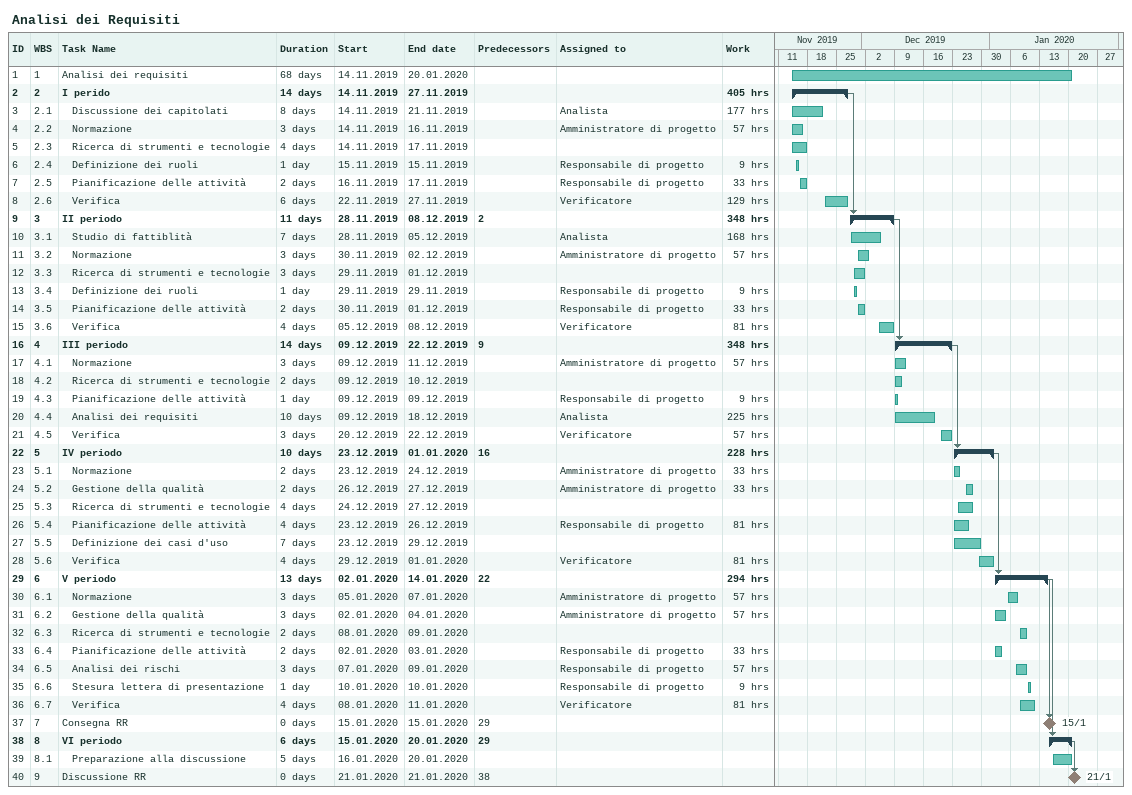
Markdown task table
Analisi dei Requisiti

| ID | WBS | Task | Duration | Start | Finish | Predecessors | Resources | Work (h) |
|---|---|---|---|---|---|---|---|---|
| 1 | 1 | Analisi dei requisiti | 68d | 2019-11-14 | 2020-01-20 |  |  |  |
| 2 | 2 | **I perido** | 14d | 2019-11-14 | 2019-11-27 |  |  | 405 |
| 3 | 2.1 | Discussione dei capitolati | 8d | 2019-11-14 | 2019-11-21 |  | Analista | 177 |
| 4 | 2.2 | Normazione | 3d | 2019-11-14 | 2019-11-16 |  | Amministratore di progetto | 57 |
| 5 | 2.3 | Ricerca di strumenti e tecnologie | 4d | 2019-11-14 | 2019-11-17 |  |  |  |
| 6 | 2.4 | Definizione dei ruoli | 1d | 2019-11-15 | 2019-11-15 |  | Responsabile di progetto | 9 |
| 7 | 2.5 | Pianificazione delle attività | 2d | 2019-11-16 | 2019-11-17 |  | Responsabile di progetto | 33 |
| 8 | 2.6 | Verifica | 6d | 2019-11-22 | 2019-11-27 |  | Verificatore | 129 |
| 9 | 3 | **II periodo** | 11d | 2019-11-28 | 2019-12-08 | 2 |  | 348 |
| 10 | 3.1 | Studio di fattiblità | 7d | 2019-11-28 | 2019-12-05 |  | Analista | 168 |
| 11 | 3.2 | Normazione | 3d | 2019-11-30 | 2019-12-02 |  | Amministratore di progetto | 57 |
| 12 | 3.3 | Ricerca di strumenti e tecnologie | 3d | 2019-11-29 | 2019-12-01 |  |  |  |
| 13 | 3.4 | Definizione dei ruoli | 1d | 2019-11-29 | 2019-11-29 |  | Responsabile di progetto | 9 |
| 14 | 3.5 | Pianificazione delle attività | 2d | 2019-11-30 | 2019-12-01 |  | Responsabile di progetto | 33 |
| 15 | 3.6 | Verifica | 4d | 2019-12-05 | 2019-12-08 |  | Verificatore | 81 |
| 16 | 4 | **III periodo** | 14d | 2019-12-09 | 2019-12-22 | 9 |  | 348 |
| 17 | 4.1 | Normazione | 3d | 2019-12-09 | 2019-12-11 |  | Amministratore di progetto | 57 |
| 18 | 4.2 | Ricerca di strumenti e tecnologie | 2d | 2019-12-09 | 2019-12-10 |  |  |  |
| 19 | 4.3 | Pianificazione delle attività | 1d | 2019-12-09 | 2019-12-09 |  | Responsabile di progetto | 9 |
| 20 | 4.4 | Analisi dei requisiti | 10d | 2019-12-09 | 2019-12-18 |  | Analista | 225 |
| 21 | 4.5 | Verifica | 3d | 2019-12-20 | 2019-12-22 |  | Verificatore | 57 |
| 22 | 5 | **IV periodo** | 10d | 2019-12-23 | 2020-01-01 | 16 |  | 228 |
| 23 | 5.1 | Normazione | 2d | 2019-12-23 | 2019-12-24 |  | Amministratore di progetto | 33 |
| 24 | 5.2 | Gestione della qualità | 2d | 2019-12-26 | 2019-12-27 |  | Amministratore di progetto | 33 |
| 25 | 5.3 | Ricerca di strumenti e tecnologie | 4d | 2019-12-24 | 2019-12-27 |  |  |  |
| 26 | 5.4 | Pianificazione delle attività | 4d | 2019-12-23 | 2019-12-26 |  | Responsabile di progetto | 81 |
| 27 | 5.5 | Definizione dei casi d'uso | 7d | 2019-12-23 | 2019-12-29 |  |  |  |
| 28 | 5.6 | Verifica | 4d | 2019-12-29 | 2020-01-01 |  | Verificatore | 81 |
| 29 | 6 | **V periodo** | 13d | 2020-01-02 | 2020-01-14 | 22 |  | 294 |
| 30 | 6.1 | Normazione | 3d | 2020-01-05 | 2020-01-07 |  | Amministratore di progetto | 57 |
| 31 | 6.2 | Gestione della qualità | 3d | 2020-01-02 | 2020-01-04 |  | Amministratore di progetto | 57 |
| 32 | 6.3 | Ricerca di strumenti e tecnologie | 2d | 2020-01-08 | 2020-01-09 |  |  |  |
| 33 | 6.4 | Pianificazione delle attività | 2d | 2020-01-02 | 2020-01-03 |  | Responsabile di progetto | 33 |
| 34 | 6.5 | Analisi dei rischi | 3d | 2020-01-07 | 2020-01-09 |  | Responsabile di progetto | 57 |
| 35 | 6.6 | Stesura lettera di presentazione | 1d | 2020-01-10 | 2020-01-10 |  | Responsabile di progetto | 9 |
| 36 | 6.7 | Verifica | 4d | 2020-01-08 | 2020-01-11 |  | Verificatore | 81 |
| 37 | 7 | Consegna RR | 0d | 2020-01-15 | 2020-01-15 | 29 |  |  |
| 38 | 8 | **VI periodo** | 6d | 2020-01-15 | 2020-01-20 | 29 |  |  |
| 39 | 8.1 | Preparazione alla discussione | 5d | 2020-01-16 | 2020-01-20 |  |  |  |
| 40 | 9 | Discussione RR | 0d | 2020-01-21 | 2020-01-21 | 38 |  |  |
